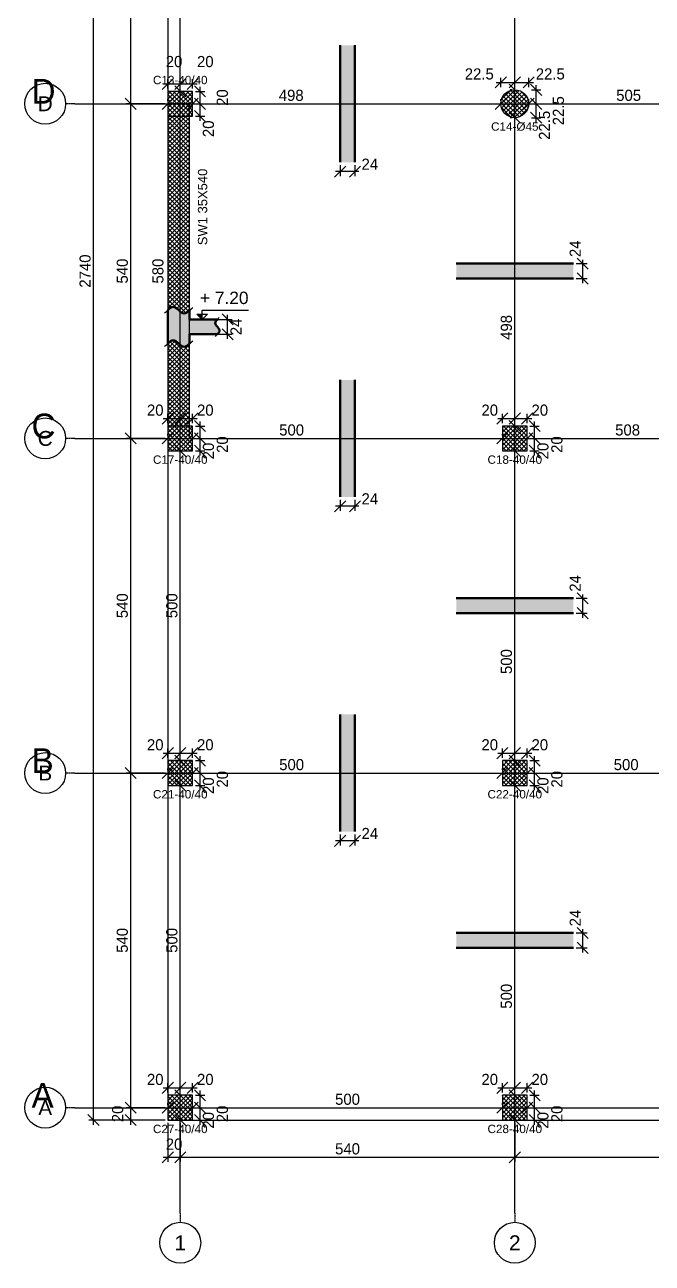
# Model space of a CAD drawing. Header units: centimetres. Extents: x -231 to 7431, y -4464 to 7215.
# Drawn here: x -231 to 782, y 3919 to 5917 of the extents above; entities that cross this region are included whole.
import ezdxf
from ezdxf.enums import TextEntityAlignment as Align

# ---------------------------------------------------------------- set-up
doc = ezdxf.new("R2010")
doc.units = ezdxf.units.CM
doc.linetypes.add('DASHDOT', pattern=[3.556, 2.54, -0.508, 0, -0.508])
for name, color, linetype in [('AXIS', 8, 'Continuous'), ('COLUMN', 3, 'Continuous'), ('FW_AXIS', 7, 'Continuous'), ('FW_COLUMN_HATCH', 8, 'Continuous'), ('FW_DIM', 7, 'Continuous'), ('FW_SLAB_SECTION', 8, 'Continuous'), ('FW_TEXT', 7, 'Continuous'), ('FW_WALL_HATCH', 8, 'Continuous'), ('FW_WALL_SECTION', 8, 'Continuous'), ('SLAB', 7, 'Continuous'), ('WALL', 4, 'Continuous')]:
    doc.layers.add(name, color=color, linetype=linetype)
doc.styles.add('REBAR_TXT', font='arial.ttf')
doc.dimstyles.new('FW_DIM', dxfattribs={"dimtxt": 18, "dimasz": 9, "dimexe": 7.5, "dimexo": 4.5, "dimgap": 4.5, "dimtad": 1, "dimdec": 0, "dimtxsty": 'Standard', "dimtsz": 9, "dimcen": 2.5, "dimdle": 7.5, "dimclrd": 256, "dimclre": 256, "dimclrt": 7, "dimazin": 3, "dimtfac": 1, "dimtmove": 2, "dimatfit": 3})

# ---------------------------------------------------------------- blocks, each defined once
blk = doc.blocks.new('_OBLIQUE')
at = {"color": 0, "linetype": 'BYBLOCK'}
blk.add_line((-0.5, -0.5), (0.5, 0.5), dxfattribs=at)
blk = doc.blocks.new('*D179')
for p, q in [((0, 4174.5), (0, 4177.5)), ((40, 4174.5), (40, 4177.5)), ((-7.5, 4170), (47.5, 4170))]:
    blk.add_line(p, q)
at = {"layer": 'Defpoints'}
for p in [(0, 4170), (0, 4170), (40, 4170)]:
    blk.add_point(p, dxfattribs=at)
at = {"layer": 'FW_DIM', "xscale": 18, "yscale": 18}
for p in [(0, 4170), (40, 4170)]:
    blk.add_blockref('_OBLIQUE', p, dxfattribs=at)
blk = doc.blocks.new('*D181')
for p, q in [((540, 4174.5), (540, 4177.5)), ((580, 4174.5), (580, 4177.5)), ((532.5, 4170), (587.5, 4170))]:
    blk.add_line(p, q)
at = {"layer": 'Defpoints'}
for p in [(540, 4170), (540, 4170), (580, 4170)]:
    blk.add_point(p, dxfattribs=at)
at = {"layer": 'FW_DIM', "xscale": 18, "yscale": 18}
for p in [(540, 4170), (580, 4170)]:
    blk.add_blockref('_OBLIQUE', p, dxfattribs=at)
blk = doc.blocks.new('*D188')
for p, q in [((0, 4714.5), (0, 4717.5)), ((40, 4714.5), (40, 4717.5)), ((-7.5, 4710), (47.5, 4710))]:
    blk.add_line(p, q)
at = {"layer": 'Defpoints'}
for p in [(0, 4710), (0, 4710), (40, 4710)]:
    blk.add_point(p, dxfattribs=at)
at = {"layer": 'FW_DIM', "xscale": 18, "yscale": 18}
for p in [(0, 4710), (40, 4710)]:
    blk.add_blockref('_OBLIQUE', p, dxfattribs=at)
blk = doc.blocks.new('*D190')
for p, q in [((540, 4714.5), (540, 4717.5)), ((580, 4714.5), (580, 4717.5)), ((532.5, 4710), (587.5, 4710))]:
    blk.add_line(p, q)
at = {"layer": 'Defpoints'}
for p in [(540, 4710), (540, 4710), (580, 4710)]:
    blk.add_point(p, dxfattribs=at)
at = {"layer": 'FW_DIM', "xscale": 18, "yscale": 18}
for p in [(540, 4710), (580, 4710)]:
    blk.add_blockref('_OBLIQUE', p, dxfattribs=at)
blk = doc.blocks.new('*D199')
for p, q in [((0, 5254.5), (0, 5257.5)), ((40, 5254.5), (40, 5257.5)), ((-7.5, 5250), (47.5, 5250))]:
    blk.add_line(p, q)
at = {"layer": 'Defpoints'}
for p in [(0, 5250), (0, 5250), (40, 5250)]:
    blk.add_point(p, dxfattribs=at)
at = {"layer": 'FW_DIM', "xscale": 18, "yscale": 18}
for p in [(0, 5250), (40, 5250)]:
    blk.add_blockref('_OBLIQUE', p, dxfattribs=at)
blk = doc.blocks.new('*D201')
for p, q in [((540, 5254.5), (540, 5257.5)), ((580, 5254.5), (580, 5257.5)), ((532.5, 5250), (587.5, 5250))]:
    blk.add_line(p, q)
at = {"layer": 'Defpoints'}
for p in [(540, 5250), (540, 5250), (580, 5250)]:
    blk.add_point(p, dxfattribs=at)
at = {"layer": 'FW_DIM', "xscale": 18, "yscale": 18}
for p in [(540, 5250), (580, 5250)]:
    blk.add_blockref('_OBLIQUE', p, dxfattribs=at)
blk = doc.blocks.new('*D208')
for p, q in [((0, 5794.5), (0, 5797.5)), ((40, 5794.5), (40, 5797.5)), ((-7.5, 5790), (47.5, 5790))]:
    blk.add_line(p, q)
at = {"layer": 'Defpoints'}
for p in [(0, 5790), (0, 5790), (40, 5790)]:
    blk.add_point(p, dxfattribs=at)
at = {"layer": 'FW_DIM', "xscale": 18, "yscale": 18}
for p in [(0, 5790), (40, 5790)]:
    blk.add_blockref('_OBLIQUE', p, dxfattribs=at)
blk = doc.blocks.new('*D210')
for p, q in [((537.5, 5794.5), (537.5, 5797.5)), ((582.5, 5794.5), (582.5, 5797.5)), ((530, 5790), (590, 5790))]:
    blk.add_line(p, q)
at = {"layer": 'Defpoints'}
for p in [(537.5, 5790), (537.5, 5790), (582.5, 5790)]:
    blk.add_point(p, dxfattribs=at)
at = {"layer": 'FW_DIM', "xscale": 18, "yscale": 18}
for p in [(537.5, 5790), (582.5, 5790)]:
    blk.add_blockref('_OBLIQUE', p, dxfattribs=at)
blk = doc.blocks.new('*D239')
for p, q in [((20, 4142.5), (20, 4197.5)), ((15.5, 4190), (12.5, 4190)), ((15.5, 4150), (12.5, 4150))]:
    blk.add_line(p, q)
at = {"layer": 'Defpoints'}
for p in [(20, 4190), (20, 4150), (20, 4150)]:
    blk.add_point(p, dxfattribs=at)
at = {"layer": 'FW_DIM', "xscale": 18, "yscale": 18, "rotation": 90}
for p in [(20, 4190), (20, 4150)]:
    blk.add_blockref('_OBLIQUE', p, dxfattribs=at)
blk = doc.blocks.new('*D241')
for p, q in [((20, 4682.5), (20, 4737.5)), ((15.5, 4730), (12.5, 4730)), ((15.5, 4690), (12.5, 4690))]:
    blk.add_line(p, q)
at = {"layer": 'Defpoints'}
for p in [(20, 4730), (20, 4690), (20, 4690)]:
    blk.add_point(p, dxfattribs=at)
at = {"layer": 'FW_DIM', "xscale": 18, "yscale": 18, "rotation": 90}
for p in [(20, 4730), (20, 4690)]:
    blk.add_blockref('_OBLIQUE', p, dxfattribs=at)
blk = doc.blocks.new('*D248')
for p, q in [((560, 4142.5), (560, 4197.5)), ((555.5, 4190), (552.5, 4190)), ((555.5, 4150), (552.5, 4150))]:
    blk.add_line(p, q)
at = {"layer": 'Defpoints'}
for p in [(560, 4190), (560, 4150), (560, 4150)]:
    blk.add_point(p, dxfattribs=at)
at = {"layer": 'FW_DIM', "xscale": 18, "yscale": 18, "rotation": 90}
for p in [(560, 4190), (560, 4150)]:
    blk.add_blockref('_OBLIQUE', p, dxfattribs=at)
blk = doc.blocks.new('*D250')
for p, q in [((560, 4682.5), (560, 4737.5)), ((555.5, 4730), (552.5, 4730)), ((555.5, 4690), (552.5, 4690))]:
    blk.add_line(p, q)
at = {"layer": 'Defpoints'}
for p in [(560, 4730), (560, 4690), (560, 4690)]:
    blk.add_point(p, dxfattribs=at)
at = {"layer": 'FW_DIM', "xscale": 18, "yscale": 18, "rotation": 90}
for p in [(560, 4730), (560, 4690)]:
    blk.add_blockref('_OBLIQUE', p, dxfattribs=at)
blk = doc.blocks.new('*D251')
for p, q in [((560, 4722.5), (560, 5237.5)), ((555.5, 5230), (552.5, 5230)), ((555.5, 4730), (552.5, 4730))]:
    blk.add_line(p, q)
at = {"layer": 'Defpoints'}
for p in [(560, 5230), (560, 4730), (560, 4730)]:
    blk.add_point(p, dxfattribs=at)
at = {"layer": 'FW_DIM', "xscale": 18, "yscale": 18, "rotation": 90}
for p in [(560, 5230), (560, 4730)]:
    blk.add_blockref('_OBLIQUE', p, dxfattribs=at)
at = {"layer": 'FW_DIM', "color": 7, "insert": (546.5, 4889.84), "char_height": 18, "attachment_point": 5, "rotation": 90}
blk.add_mtext('500', dxfattribs=at)
blk = doc.blocks.new('*D252')
for p, q in [((560, 5222.5), (560, 5277.5)), ((555.5, 5270), (552.5, 5270)), ((555.5, 5230), (552.5, 5230))]:
    blk.add_line(p, q)
at = {"layer": 'Defpoints'}
for p in [(560, 5270), (560, 5230), (560, 5230)]:
    blk.add_point(p, dxfattribs=at)
at = {"layer": 'FW_DIM', "xscale": 18, "yscale": 18, "rotation": 90}
for p in [(560, 5270), (560, 5230)]:
    blk.add_blockref('_OBLIQUE', p, dxfattribs=at)
blk = doc.blocks.new('*D253')
for p, q in [((555.5, 5767.5), (552.5, 5767.5)), ((560, 5262.5), (560, 5775)), ((555.5, 5270), (552.5, 5270))]:
    blk.add_line(p, q)
at = {"layer": 'Defpoints'}
for p in [(560, 5767.5), (560, 5270), (560, 5270)]:
    blk.add_point(p, dxfattribs=at)
at = {"layer": 'FW_DIM', "xscale": 18, "yscale": 18, "rotation": 90}
for p in [(560, 5767.5), (560, 5270)]:
    blk.add_blockref('_OBLIQUE', p, dxfattribs=at)
at = {"layer": 'FW_DIM', "color": 7, "insert": (546.5, 5429.09), "char_height": 18, "attachment_point": 5, "rotation": 90}
blk.add_mtext('498', dxfattribs=at)
blk = doc.blocks.new('*D254')
for p, q in [((560, 5760), (560, 5820)), ((555.5, 5812.5), (552.5, 5812.5)), ((555.5, 5767.5), (552.5, 5767.5))]:
    blk.add_line(p, q)
at = {"layer": 'Defpoints'}
for p in [(560, 5812.5), (560, 5767.5), (560, 5767.5)]:
    blk.add_point(p, dxfattribs=at)
at = {"layer": 'FW_DIM', "xscale": 18, "yscale": 18, "rotation": 90}
for p in [(560, 5812.5), (560, 5767.5)]:
    blk.add_blockref('_OBLIQUE', p, dxfattribs=at)
blk = doc.blocks.new('*D255')
for p, q in [((560, 5805), (560, 6317.5)), ((555.5, 6310), (552.5, 6310)), ((555.5, 5812.5), (552.5, 5812.5))]:
    blk.add_line(p, q)
at = {"layer": 'Defpoints'}
for p in [(560, 6310), (560, 5812.5), (560, 5812.5)]:
    blk.add_point(p, dxfattribs=at)
at = {"layer": 'FW_DIM', "xscale": 18, "yscale": 18, "rotation": 90}
for p in [(560, 6310), (560, 5812.5)]:
    blk.add_blockref('_OBLIQUE', p, dxfattribs=at)
at = {"layer": 'FW_DIM', "color": 7, "insert": (546.5, 5971.59), "char_height": 18, "attachment_point": 5, "rotation": 90}
blk.add_mtext('498', dxfattribs=at)
blk = doc.blocks.new('*D308')
for p, q in [((0, 4145.5), (0, 4082.5)), ((20, 4145.5), (20, 4082.5)), ((-7.5, 4090), (27.5, 4090))]:
    blk.add_line(p, q)
at = {"layer": 'Defpoints'}
for p in [(0, 4150), (20, 4150), (0, 4090)]:
    blk.add_point(p, dxfattribs=at)
at = {"layer": 'FW_DIM', "xscale": 18, "yscale": 18}
for p in [(0, 4090), (20, 4090)]:
    blk.add_blockref('_OBLIQUE', p, dxfattribs=at)
at = {"layer": 'FW_DIM', "color": 7, "insert": (10, 4111), "char_height": 18, "attachment_point": 5}
blk.add_mtext('20', dxfattribs=at)
blk = doc.blocks.new('*D309')
for p, q in [((20, 4145.5), (20, 4082.5)), ((560, 4145.5), (560, 4082.5)), ((12.5, 4090), (567.5, 4090))]:
    blk.add_line(p, q)
at = {"layer": 'Defpoints'}
for p in [(20, 4150), (560, 4150), (20, 4090)]:
    blk.add_point(p, dxfattribs=at)
at = {"layer": 'FW_DIM', "xscale": 18, "yscale": 18}
for p in [(20, 4090), (560, 4090)]:
    blk.add_blockref('_OBLIQUE', p, dxfattribs=at)
at = {"layer": 'FW_DIM', "color": 7, "insert": (290, 4103.5), "char_height": 18, "attachment_point": 5}
blk.add_mtext('540', dxfattribs=at)
blk = doc.blocks.new('*D310')
for p, q in [((560, 4145.5), (560, 4082.5)), ((1100, 4145.5), (1100, 4082.5)), ((552.5, 4090), (1107.5, 4090))]:
    blk.add_line(p, q)
at = {"layer": 'Defpoints'}
for p in [(560, 4150), (1100, 4150), (560, 4090)]:
    blk.add_point(p, dxfattribs=at)
at = {"layer": 'FW_DIM', "xscale": 18, "yscale": 18}
for p in [(560, 4090), (1100, 4090)]:
    blk.add_blockref('_OBLIQUE', p, dxfattribs=at)
at = {"layer": 'FW_DIM', "color": 7, "insert": (830, 4103.5), "char_height": 18, "attachment_point": 5}
blk.add_mtext('540', dxfattribs=at)
blk = doc.blocks.new('*D316')
for p, q in [((-60, 4142.5), (-60, 4177.5)), ((-4.5, 4170), (-67.5, 4170)), ((-4.5, 4150), (-67.5, 4150))]:
    blk.add_line(p, q)
at = {"layer": 'Defpoints'}
for p in [(0, 4170), (-60, 4150), (0, 4150)]:
    blk.add_point(p, dxfattribs=at)
at = {"layer": 'FW_DIM', "xscale": 18, "yscale": 18, "rotation": 90}
for p in [(-60, 4170), (-60, 4150)]:
    blk.add_blockref('_OBLIQUE', p, dxfattribs=at)
at = {"layer": 'FW_DIM', "color": 7, "insert": (-81, 4160), "char_height": 18, "attachment_point": 5, "rotation": 90}
blk.add_mtext('20', dxfattribs=at)
blk = doc.blocks.new('*D317')
for p, q in [((-60, 4162.5), (-60, 4717.5)), ((-4.5, 4710), (-67.5, 4710)), ((-4.5, 4170), (-67.5, 4170))]:
    blk.add_line(p, q)
at = {"layer": 'Defpoints'}
for p in [(0, 4710), (-60, 4170), (0, 4170)]:
    blk.add_point(p, dxfattribs=at)
at = {"layer": 'FW_DIM', "xscale": 18, "yscale": 18, "rotation": 90}
for p in [(-60, 4710), (-60, 4170)]:
    blk.add_blockref('_OBLIQUE', p, dxfattribs=at)
at = {"layer": 'FW_DIM', "color": 7, "insert": (-73.5, 4440), "char_height": 18, "attachment_point": 5, "rotation": 90}
blk.add_mtext('540', dxfattribs=at)
blk = doc.blocks.new('*D318')
for p, q in [((-60, 4702.5), (-60, 5257.5)), ((-4.5, 5250), (-67.5, 5250)), ((-4.5, 4710), (-67.5, 4710))]:
    blk.add_line(p, q)
at = {"layer": 'Defpoints'}
for p in [(0, 5250), (-60, 4710), (0, 4710)]:
    blk.add_point(p, dxfattribs=at)
at = {"layer": 'FW_DIM', "xscale": 18, "yscale": 18, "rotation": 90}
for p in [(-60, 5250), (-60, 4710)]:
    blk.add_blockref('_OBLIQUE', p, dxfattribs=at)
at = {"layer": 'FW_DIM', "color": 7, "insert": (-73.5, 4980), "char_height": 18, "attachment_point": 5, "rotation": 90}
blk.add_mtext('540', dxfattribs=at)
blk = doc.blocks.new('*D319')
for p, q in [((-60, 5242.5), (-60, 5797.5)), ((-4.5, 5790), (-67.5, 5790)), ((-4.5, 5250), (-67.5, 5250))]:
    blk.add_line(p, q)
at = {"layer": 'Defpoints'}
for p in [(0, 5790), (-60, 5250), (0, 5250)]:
    blk.add_point(p, dxfattribs=at)
at = {"layer": 'FW_DIM', "xscale": 18, "yscale": 18, "rotation": 90}
for p in [(-60, 5790), (-60, 5250)]:
    blk.add_blockref('_OBLIQUE', p, dxfattribs=at)
at = {"layer": 'FW_DIM', "color": 7, "insert": (-73.5, 5520), "char_height": 18, "attachment_point": 5, "rotation": 90}
blk.add_mtext('540', dxfattribs=at)
blk = doc.blocks.new('*D320')
for p, q in [((-60, 5782.5), (-60, 6337.5)), ((-4.5, 6330), (-67.5, 6330)), ((-4.5, 5790), (-67.5, 5790))]:
    blk.add_line(p, q)
at = {"layer": 'Defpoints'}
for p in [(0, 6330), (-60, 5790), (0, 5790)]:
    blk.add_point(p, dxfattribs=at)
at = {"layer": 'FW_DIM', "xscale": 18, "yscale": 18, "rotation": 90}
for p in [(-60, 6330), (-60, 5790)]:
    blk.add_blockref('_OBLIQUE', p, dxfattribs=at)
at = {"layer": 'FW_DIM', "color": 7, "insert": (-73.5, 6060), "char_height": 18, "attachment_point": 5, "rotation": 90}
blk.add_mtext('540', dxfattribs=at)
blk = doc.blocks.new('*D330')
for p, q in [((-120, 4142.5), (-120, 6897.5)), ((-4.5, 6890), (-127.5, 6890)), ((-4.5, 4150), (-127.5, 4150))]:
    blk.add_line(p, q)
at = {"layer": 'Defpoints'}
for p in [(0, 6890), (-120, 4150), (0, 4150)]:
    blk.add_point(p, dxfattribs=at)
at = {"layer": 'FW_DIM', "xscale": 18, "yscale": 18, "rotation": 90}
for p in [(-120, 6890), (-120, 4150)]:
    blk.add_blockref('_OBLIQUE', p, dxfattribs=at)
at = {"layer": 'FW_DIM', "color": 7, "insert": (-133.5, 5520), "char_height": 18, "attachment_point": 5, "rotation": 90}
blk.add_mtext('2740', dxfattribs=at)

msp = doc.modelspace()

# ---------------------------------------------------------------- hatches: boundary and pattern name
at = {"layer": 'FW_COLUMN_HATCH'}
h = msp.add_hatch(dxfattribs=at)
h.set_pattern_fill('ANSI37', scale=1.6)
h.paths.add_polyline_path([(0, 5770), (0, 5810), (40, 5810), (40, 5770), (0, 5770)])
h = msp.add_hatch(dxfattribs=at)
h.set_pattern_fill('ANSI37', scale=1.6)
h.paths.add_polyline_path([(582.5, 5790), (582.4, 5787.7), (582, 5785.5), (581.5, 5783.3), (580.7, 5781.2), (579.8, 5779.3), (578.7, 5777.4), (577.4, 5775.7), (575.9, 5774.1), (574.3, 5772.6), (572.6, 5771.3), (570.7, 5770.2), (568.8, 5769.3), (566.7, 5768.5), (564.5, 5768), (562.3, 5767.6), (560, 5767.5), (557.7, 5767.6), (555.5, 5768), (553.3, 5768.5), (551.2, 5769.3), (549.3, 5770.2), (547.4, 5771.3), (545.7, 5772.6), (544.1, 5774.1), (542.6, 5775.7), (541.3, 5777.4), (540.2, 5779.3), (539.3, 5781.2), (538.5, 5783.3), (538, 5785.5), (537.6, 5787.7), (537.5, 5790), (537.6, 5792.3), (538, 5794.5), (538.5, 5796.7), (539.3, 5798.8), (540.2, 5800.7), (541.3, 5802.6), (542.6, 5804.3), (544.1, 5805.9), (545.7, 5807.4), (547.4, 5808.7), (549.3, 5809.8), (551.2, 5810.7), (553.3, 5811.5), (555.5, 5812), (557.7, 5812.4), (560, 5812.5), (562.3, 5812.4), (564.5, 5812), (566.7, 5811.5), (568.8, 5810.7), (570.7, 5809.8), (572.6, 5808.7), (574.3, 5807.4), (575.9, 5805.9), (577.4, 5804.3), (578.7, 5802.6), (579.8, 5800.7), (580.7, 5798.8), (581.5, 5796.7), (582, 5794.5), (582.4, 5792.3), (582.5, 5790)])
h = msp.add_hatch(dxfattribs=at)
h.set_pattern_fill('ANSI37', scale=1.6)
h.paths.add_polyline_path([(0, 5230), (0, 5270), (40, 5270), (40, 5230), (0, 5230)])
h = msp.add_hatch(dxfattribs=at)
h.set_pattern_fill('ANSI37', scale=1.6)
h.paths.add_polyline_path([(540, 5230), (540, 5270), (580, 5270), (580, 5230), (540, 5230)])
h = msp.add_hatch(dxfattribs=at)
h.set_pattern_fill('ANSI37', scale=1.6)
h.paths.add_polyline_path([(0, 4690), (0, 4730), (40, 4730), (40, 4690), (0, 4690)])
h = msp.add_hatch(dxfattribs=at)
h.set_pattern_fill('ANSI37', scale=1.6)
h.paths.add_polyline_path([(540, 4690), (540, 4730), (580, 4730), (580, 4690), (540, 4690)])
h = msp.add_hatch(dxfattribs=at)
h.set_pattern_fill('ANSI37', scale=1.6)
h.paths.add_polyline_path([(0, 4150), (0, 4190), (40, 4190), (40, 4150), (0, 4150)])
h = msp.add_hatch(dxfattribs=at)
h.set_pattern_fill('ANSI37', scale=1.6)
h.paths.add_polyline_path([(540, 4150), (540, 4190), (580, 4190), (580, 4150), (540, 4150)])
at = {"layer": 'FW_SLAB_SECTION'}
h = msp.add_hatch(color=8, dxfattribs=at)
h.dxf.hatch_style = 1
h.paths.add_polyline_path([(302, 5695.5), (302, 5884.5), (278, 5884.5), (278, 5695.5), (302, 5695.5)])
h = msp.add_hatch(color=8, dxfattribs=at)
h.dxf.hatch_style = 1
h.paths.add_polyline_path([(654.5, 5508), (654.5, 5532), (465.5, 5532), (465.5, 5508), (654.5, 5508)])
h = msp.add_hatch(color=8, dxfattribs=at)
h.dxf.hatch_style = 1
h.paths.add_polyline_path([(302, 5155.5), (302, 5344.5), (278, 5344.5), (278, 5155.5), (302, 5155.5)])
h = msp.add_hatch(color=8, dxfattribs=at)
h.dxf.hatch_style = 1
h.paths.add_polyline_path([(654.5, 4968), (654.5, 4992), (465.5, 4992), (465.5, 4968), (654.5, 4968)])
h = msp.add_hatch(color=8, dxfattribs=at)
h.dxf.hatch_style = 1
h.paths.add_polyline_path([(302, 4615.5), (302, 4804.5), (278, 4804.5), (278, 4615.5), (302, 4615.5)])
h = msp.add_hatch(color=8, dxfattribs=at)
h.dxf.hatch_style = 1
h.paths.add_polyline_path([(654.5, 4428), (654.5, 4452), (465.5, 4452), (465.5, 4428), (654.5, 4428)])
at = {"layer": 'FW_WALL_HATCH'}
h = msp.add_hatch(dxfattribs=at)
h.set_pattern_fill('ANSI37', scale=1.6)
h.paths.add_polyline_path([(0, 5790), (35, 5790), (35, 5457), (32.8, 5455), (30.6, 5453.3), (28.4, 5452.1), (26.2, 5451.8), (24.1, 5452.1), (21.9, 5453.3), (19.7, 5455), (17.5, 5457), (15.3, 5459), (13.1, 5460.7), (10.9, 5461.9), (8.8, 5462.2), (6.6, 5461.9), (4.4, 5460.7), (2.2, 5459), (0, 5457), (0, 5790)])
h = msp.add_hatch(dxfattribs=at)
h.set_pattern_fill('ANSI37', scale=1.6)
h.paths.add_polyline_path([(0, 5250), (0, 5403), (2.2, 5405), (4.4, 5406.7), (6.6, 5407.9), (8.8, 5408.2), (10.9, 5407.9), (13.1, 5406.7), (15.3, 5405), (17.5, 5403), (19.7, 5401), (21.9, 5399.3), (24.1, 5398.1), (26.2, 5397.8), (28.4, 5398.1), (30.6, 5399.3), (32.8, 5401), (35, 5403), (35, 5250), (0, 5250)])
at = {"layer": 'FW_WALL_SECTION'}
h = msp.add_hatch(color=8, dxfattribs=at)
h.dxf.hatch_style = 1
h.paths.add_polyline_path([(2.2, 5459), (4.4, 5460.7), (6.6, 5461.9), (8.8, 5462.2), (10.9, 5461.9), (13.1, 5460.7), (15.3, 5459), (17.5, 5457), (19.7, 5455), (21.9, 5453.3), (24.1, 5452.1), (26.2, 5451.8), (28.4, 5452.1), (30.6, 5453.3), (32.8, 5455), (35, 5457), (35, 5442), (80, 5442), (78.6, 5440.5), (77.5, 5439), (76.7, 5437.5), (76.4, 5436), (76.7, 5434.5), (77.5, 5433), (78.6, 5431.5), (80, 5430), (81.4, 5428.5), (82.5, 5427), (83.3, 5425.5), (83.6, 5424), (83.3, 5422.5), (82.5, 5421), (81.4, 5419.5), (80, 5418), (35, 5418), (35, 5403), (32.8, 5401), (30.6, 5399.3), (28.4, 5398.1), (26.2, 5397.8), (24.1, 5398.1), (21.9, 5399.3), (19.7, 5401), (17.5, 5403), (15.3, 5405), (13.1, 5406.7), (10.9, 5407.9), (8.8, 5408.2), (6.6, 5407.9), (4.4, 5406.7), (2.2, 5405), (0, 5403), (0, 5457), (2.2, 5459)])
h = msp.add_hatch(color=7, dxfattribs=at)
h.dxf.hatch_style = 1
h.paths.add_polyline_path([(55.2, 5442), (46.7, 5450.6), (55.2, 5450.6)])

# ---------------------------------------------------------------- linework, layer by layer
at = {"layer": 'AXIS'}
for p, q in [((20, 4000), (20, 7040)), ((560, 4000), (560, 7040)), ((-150, 5790), (2890, 5790)), ((-150, 5250), (2890, 5250)), ((-150, 4710), (2890, 4710)), ((-150, 4170), (2890, 4170))]:
    msp.add_line(p, q, dxfattribs=at)
at = {"layer": 'COLUMN'}
for points in [[(0, 5770), (40, 5770), (40, 5810), (0, 5810)], [(0, 5230), (40, 5230), (40, 5270), (0, 5270)], [(540, 5230), (580, 5230), (580, 5270), (540, 5270)], [(0, 4690), (40, 4690), (40, 4730), (0, 4730)], [(540, 4690), (580, 4690), (580, 4730), (540, 4730)], [(0, 4150), (40, 4150), (40, 4190), (0, 4190)], [(540, 4150), (580, 4150), (580, 4190), (540, 4190)]]:
    msp.add_lwpolyline(points, close=True, dxfattribs=at)
msp.add_circle((560, 5790), 22.5, dxfattribs=at)
at = {"layer": 'FW_AXIS', "linetype": 'DASHDOT'}
for p, q in [((-150, 5790), (-165, 5790)), ((-150, 5250), (-165, 5250)), ((-150, 4710), (-165, 4710)), ((-150, 4170), (-165, 4170)), ((20, 4000), (20, 3985)), ((560, 4000), (560, 3985))]:
    msp.add_line(p, q, dxfattribs=at)
at = {"layer": 'FW_AXIS'}
for centre in [(-198, 5790), (-198, 5250), (-198, 4710), (-198, 4170), (20, 3952), (560, 3952)]:
    msp.add_circle(centre, 33, dxfattribs=at)
at = {"layer": 'FW_SLAB_SECTION', "color": 7, "lineweight": 50}
for p, q in [((278, 5695.5), (278, 5884.5)), ((302, 5695.5), (302, 5884.5)), ((465.5, 5532), (654.5, 5532)), ((465.5, 5508), (654.5, 5508)), ((278, 5155.5), (278, 5344.5)), ((302, 5155.5), (302, 5344.5)), ((465.5, 4992), (654.5, 4992)), ((465.5, 4968), (654.5, 4968)), ((278, 4615.5), (278, 4804.5)), ((302, 4615.5), (302, 4804.5)), ((465.5, 4452), (654.5, 4452)), ((465.5, 4428), (654.5, 4428))]:
    msp.add_line(p, q, dxfattribs=at)
at = {"layer": 'FW_WALL_SECTION', "lineweight": 25}
for points in [[(-5.2, 5452.8), (-2.4, 5454.8), (0.4, 5457.4), (3.3, 5459.9), (6.1, 5461.7), (9, 5462.2), (11.8, 5461.5), (14.7, 5459.6), (17.5, 5457), (20.3, 5454.4), (23.2, 5452.5), (26, 5451.8), (28.9, 5452.3), (31.7, 5454.1), (34.6, 5456.6), (37.4, 5459.2), (40.2, 5461.2)], [(77.1, 5414.4), (78.5, 5416.4), (80.3, 5418.3), (82, 5420.2), (83.2, 5422.2), (83.6, 5424.1), (83.1, 5426.1), (81.8, 5428.1), (80, 5430), (78.2, 5431.9), (76.9, 5433.9), (76.4, 5435.9), (76.8, 5437.8), (78, 5439.8), (79.7, 5441.7), (81.5, 5443.6), (82.9, 5445.6)], [(-5.2, 5398.8), (-2.4, 5400.8), (0.4, 5403.4), (3.3, 5405.9), (6.1, 5407.7), (9, 5408.2), (11.8, 5407.5), (14.7, 5405.6), (17.5, 5403), (20.3, 5400.4), (23.2, 5398.5), (26, 5397.8), (28.9, 5398.3), (31.7, 5400.1), (34.6, 5402.6), (37.4, 5405.2), (40.2, 5407.2)]]:
    msp.add_lwpolyline(points, dxfattribs=at)
at = {"layer": 'FW_WALL_SECTION', "lineweight": 50}
msp.add_lwpolyline([(2.2, 5459), (4.4, 5460.7), (6.6, 5461.9), (8.8, 5462.2), (10.9, 5461.9), (13.1, 5460.7), (15.3, 5459), (17.5, 5457), (19.7, 5455), (21.9, 5453.3), (24.1, 5452.1), (26.2, 5451.8), (28.4, 5452.1), (30.6, 5453.3), (32.8, 5455), (35, 5457), (35, 5442), (80, 5442), (78.6, 5440.5), (77.5, 5439), (76.7, 5437.5), (76.4, 5436), (76.7, 5434.5), (77.5, 5433), (78.6, 5431.5), (80, 5430), (81.4, 5428.5), (82.5, 5427), (83.3, 5425.5), (83.6, 5424), (83.3, 5422.5), (82.5, 5421), (81.4, 5419.5), (80, 5418), (35, 5418), (35, 5403), (32.8, 5401), (30.6, 5399.3), (28.4, 5398.1), (26.2, 5397.8), (24.1, 5398.1), (21.9, 5399.3), (19.7, 5401), (17.5, 5403), (15.3, 5405), (13.1, 5406.7), (10.9, 5407.9), (8.8, 5408.2), (6.6, 5407.9), (4.4, 5406.7), (2.2, 5405), (0, 5403), (0, 5457), (2.2, 5459)], close=True, dxfattribs=at)
at = {"layer": 'FW_WALL_SECTION'}
msp.add_lwpolyline([(55.2, 5442), (55.2, 5457), (130.2, 5457)], dxfattribs=at)
msp.add_lwpolyline([(55.2, 5442), (46.7, 5450.6), (63.8, 5450.6)], close=True, dxfattribs=at)
at = {"layer": 'SLAB'}
msp.add_lwpolyline([(0, 4150), (2740, 4150), (2740, 6890), (0, 6890)], close=True, dxfattribs=at)
at = {"layer": 'WALL'}
msp.add_lwpolyline([(0, 5250), (35, 5250), (35, 5790), (0, 5790)], close=True, dxfattribs=at)

# ---------------------------------------------------------------- texts
at = {"layer": 'AXIS'}
for s, p in [('D', (-220, 5790)), ('C', (-220, 5250)), ('B', (-220, 4710)), ('A', (-220, 4170))]:
    msp.add_text(s, height=40, dxfattribs=at).set_placement(p)
at = {"layer": 'FW_AXIS', "color": 7, "style": 'REBAR_TXT'}
for s, p in [('D', (-198, 5790)), ('C', (-198, 5250)), ('B', (-198, 4710)), ('A', (-198, 4170)), ('1', (20, 3952)), ('2', (560, 3952))]:
    msp.add_text(s, height=24, dxfattribs=at).set_placement(p, align=Align.MIDDLE_CENTER)
at = {"layer": 'FW_TEXT', "color": 7, "style": 'REBAR_TXT'}
msp.add_text('C13-40/40', height=13.5, dxfattribs=at).set_placement((20, 5817.5), align=Align.BOTTOM_CENTER)
for s, p in [('C14-Ø45', (560, 5760)), ('C17-40/40', (20, 5222.5)), ('C18-40/40', (560, 5222.5)), ('C21-40/40', (20, 4682.5)), ('C22-40/40', (560, 4682.5)), ('C27-40/40', (20, 4142.5)), ('C28-40/40', (560, 4142.5))]:
    msp.add_text(s, height=13.5, dxfattribs=at).set_placement(p, align=Align.TOP_CENTER)
msp.add_text('SW1 35X540', height=15, rotation=90, dxfattribs=at).set_placement((48.5, 5623.5), align=Align.TOP_CENTER)
at = {"layer": 'FW_WALL_SECTION', "color": 7, "style": 'REBAR_TXT'}
msp.add_text('+ 7.20', height=20, dxfattribs=at).set_placement((130.2, 5460.8), align=Align.BOTTOM_RIGHT)

# ---------------------------------------------------------------- dimensions: what is measured, and where the dimension line sits
at = {"layer": 'FW_DIM'}
for base, p1, p2, picture, middle in [((-120, 4150), (0, 4150), (0, 6890), '*D330', (-133.5, 5520)), ((-60, 5790), (0, 5790), (0, 6330), '*D320', (-73.5, 6060)), ((-60, 5250), (0, 5250), (0, 5790), '*D319', (-73.5, 5520)), ((-60, 4710), (0, 4710), (0, 5250), '*D318', (-73.5, 4980)), ((-60, 4170), (0, 4170), (0, 4710), '*D317', (-73.5, 4440)), ((-60, 4150), (0, 4150), (0, 4170), '*D316', (-81, 4160))]:
    dim = msp.add_linear_dim(base=base, p1=p1, p2=p2, angle=90, dimstyle='FW_DIM', dxfattribs=at)
    dim.commit()
    dim.dimension.update_dxf_attribs({"geometry": picture, "text_midpoint": middle})
for base, p1, p2, location, text in [((20, 5810), (20, 5810), (20, 6310), (6.5, 6060), '500'), ((20, 5230), (20, 5230), (20, 5810), (-16, 5520), '580'), ((52, 5790), (40, 5790), (40, 5810), (88, 5800), '20'), ((594.5, 5790), (582.5, 5790), (582.5, 5812.5), (608, 5755.2), '22.5'), ((52, 5770), (40, 5770), (40, 5790), (65.5, 5749.6), '20'), ((594.5, 5767.5), (582.5, 5767.5), (582.5, 5790), (630.5, 5778.8), '22.5'), ((669.5, 5508), (654.5, 5508), (654.5, 5532), (657.5, 5556), '24'), ((96.5, 5418), (35, 5418), (35, 5442), (110, 5430), '24'), ((52, 5250), (40, 5250), (40, 5270), (65.5, 5229.6), '20'), ((592, 5250), (580, 5250), (580, 5270), (605.5, 5229.6), '20'), ((52, 5230), (40, 5230), (40, 5250), (88, 5240), '20'), ((592, 5230), (580, 5230), (580, 5250), (628, 5240), '20'), ((20, 4730), (20, 4730), (20, 5230), (6.5, 4980), '500'), ((669.5, 4968), (654.5, 4968), (654.5, 4992), (657.5, 5016), '24'), ((52, 4710), (40, 4710), (40, 4730), (65.5, 4689.6), '20'), ((592, 4710), (580, 4710), (580, 4730), (605.5, 4689.6), '20'), ((52, 4690), (40, 4690), (40, 4710), (88, 4700), '20'), ((592, 4690), (580, 4690), (580, 4710), (628, 4700), '20'), ((20, 4190), (20, 4190), (20, 4690), (6.5, 4440), '500'), ((560, 4190), (560, 4190), (560, 4690), (546.5, 4349.8), '500'), ((669.5, 4428), (654.5, 4428), (654.5, 4452), (657.5, 4476), '24'), ((52, 4170), (40, 4170), (40, 4190), (65.5, 4149.6), '20'), ((592, 4170), (580, 4170), (580, 4190), (605.5, 4149.6), '20'), ((52, 4150), (40, 4150), (40, 4170), (88, 4160), '20'), ((592, 4150), (580, 4150), (580, 4170), (628, 4160), '20')]:
    msp.add_linear_dim(base=base, p1=p1, p2=p2, angle=90, location=location, text=text, dimstyle='FW_DIM', override={"dimtmove": 2}, dxfattribs=at).render()
for base, p1, p2, text, picture, middle in [((560, 5812.5), (560, 5812.5), (560, 6310), '498', '*D255', (546.5, 5971.6)), ((560, 5767.5), (560, 5767.5), (560, 5812.5), ' ', '*D254', (560, 5790)), ((560, 5270), (560, 5270), (560, 5767.5), '498', '*D253', (546.5, 5429.1)), ((560, 5230), (560, 5230), (560, 5270), ' ', '*D252', (560, 5250)), ((560, 4730), (560, 4730), (560, 5230), '500', '*D251', (546.5, 4889.8)), ((20, 4690), (20, 4690), (20, 4730), ' ', '*D241', (20, 4710)), ((560, 4690), (560, 4690), (560, 4730), ' ', '*D250', (560, 4710)), ((20, 4150), (20, 4150), (20, 4190), ' ', '*D239', (20, 4170)), ((560, 4150), (560, 4150), (560, 4190), ' ', '*D248', (560, 4170))]:
    dim = msp.add_linear_dim(base=base, p1=p1, p2=p2, angle=90, text=text, dimstyle='FW_DIM', override={"dimtmove": 2}, dxfattribs=at)
    dim.commit()
    dim.dimension.update_dxf_attribs({"geometry": picture, "text_midpoint": middle, "dimtype": 160})
for base, p1, p2, location, text in [((0, 5822), (0, 5810), (20, 5810), (10, 5858), '20'), ((20, 5822), (20, 5810), (40, 5810), (60.4, 5858), '20'), ((537.5, 5824.5), (537.5, 5812.5), (560, 5812.5), (502.7, 5838), '22.5'), ((560, 5824.5), (560, 5812.5), (582.5, 5812.5), (617.3, 5838), '22.5'), ((40, 5790), (40, 5790), (537.5, 5790), (199.1, 5803.5), '498'), ((582.5, 5790), (582.5, 5790), (1087.5, 5790), (743.8, 5803.5), '505'), ((278, 5680.5), (278, 5695.5), (302, 5695.5), (326, 5692.5), '24'), ((0, 5282), (0, 5270), (20, 5270), (-20.4, 5295.5), '20'), ((20, 5282), (20, 5270), (40, 5270), (60.4, 5295.5), '20'), ((540, 5282), (540, 5270), (560, 5270), (519.6, 5295.5), '20'), ((560, 5282), (560, 5270), (580, 5270), (600.4, 5295.5), '20'), ((40, 5250), (40, 5250), (540, 5250), (199.8, 5263.5), '500'), ((580, 5250), (580, 5250), (1087.5, 5250), (742.1, 5263.5), '508'), ((278, 5140.5), (278, 5155.5), (302, 5155.5), (326, 5152.5), '24'), ((0, 4742), (0, 4730), (20, 4730), (-20.4, 4755.5), '20'), ((20, 4742), (20, 4730), (40, 4730), (60.4, 4755.5), '20'), ((540, 4742), (540, 4730), (560, 4730), (519.6, 4755.5), '20'), ((560, 4742), (560, 4730), (580, 4730), (600.4, 4755.5), '20'), ((40, 4710), (40, 4710), (540, 4710), (199.8, 4723.5), '500'), ((580, 4710), (580, 4710), (1080, 4710), (739.8, 4723.5), '500'), ((278, 4600.5), (278, 4615.5), (302, 4615.5), (326, 4612.5), '24'), ((0, 4202), (0, 4190), (20, 4190), (-20.4, 4215.5), '20'), ((20, 4202), (20, 4190), (40, 4190), (60.4, 4215.5), '20'), ((540, 4202), (540, 4190), (560, 4190), (519.6, 4215.5), '20'), ((560, 4202), (560, 4190), (580, 4190), (600.4, 4215.5), '20'), ((40, 4170), (40, 4170), (540, 4170), (290, 4183.5), '500'), ((580, 4170), (580, 4170), (1080, 4170), (830, 4183.5), '500')]:
    msp.add_linear_dim(base=base, p1=p1, p2=p2, location=location, text=text, dimstyle='FW_DIM', override={"dimtmove": 2}, dxfattribs=at).render()
for base, p1, p2, picture, middle in [((0, 5790), (0, 5790), (40, 5790), '*D208', (20, 5790)), ((537.5, 5790), (537.5, 5790), (582.5, 5790), '*D210', (560, 5790)), ((0, 5250), (0, 5250), (40, 5250), '*D199', (20, 5250)), ((540, 5250), (540, 5250), (580, 5250), '*D201', (560, 5250)), ((0, 4710), (0, 4710), (40, 4710), '*D188', (20, 4710)), ((540, 4710), (540, 4710), (580, 4710), '*D190', (560, 4710)), ((0, 4170), (0, 4170), (40, 4170), '*D179', (20, 4170)), ((540, 4170), (540, 4170), (580, 4170), '*D181', (560, 4170))]:
    dim = msp.add_linear_dim(base=base, p1=p1, p2=p2, text=' ', dimstyle='FW_DIM', override={"dimtmove": 2}, dxfattribs=at)
    dim.commit()
    dim.dimension.update_dxf_attribs({"geometry": picture, "text_midpoint": middle, "dimtype": 160})
for base, p1, p2, picture, middle in [((0, 4090), (0, 4150), (20, 4150), '*D308', (10, 4111)), ((20, 4090), (20, 4150), (560, 4150), '*D309', (290, 4103.5)), ((560, 4090), (560, 4150), (1100, 4150), '*D310', (830, 4103.5))]:
    dim = msp.add_linear_dim(base=base, p1=p1, p2=p2, dimstyle='FW_DIM', dxfattribs=at)
    dim.commit()
    dim.dimension.update_dxf_attribs({"geometry": picture, "text_midpoint": middle})

doc.saveas('drawing.dxf')
